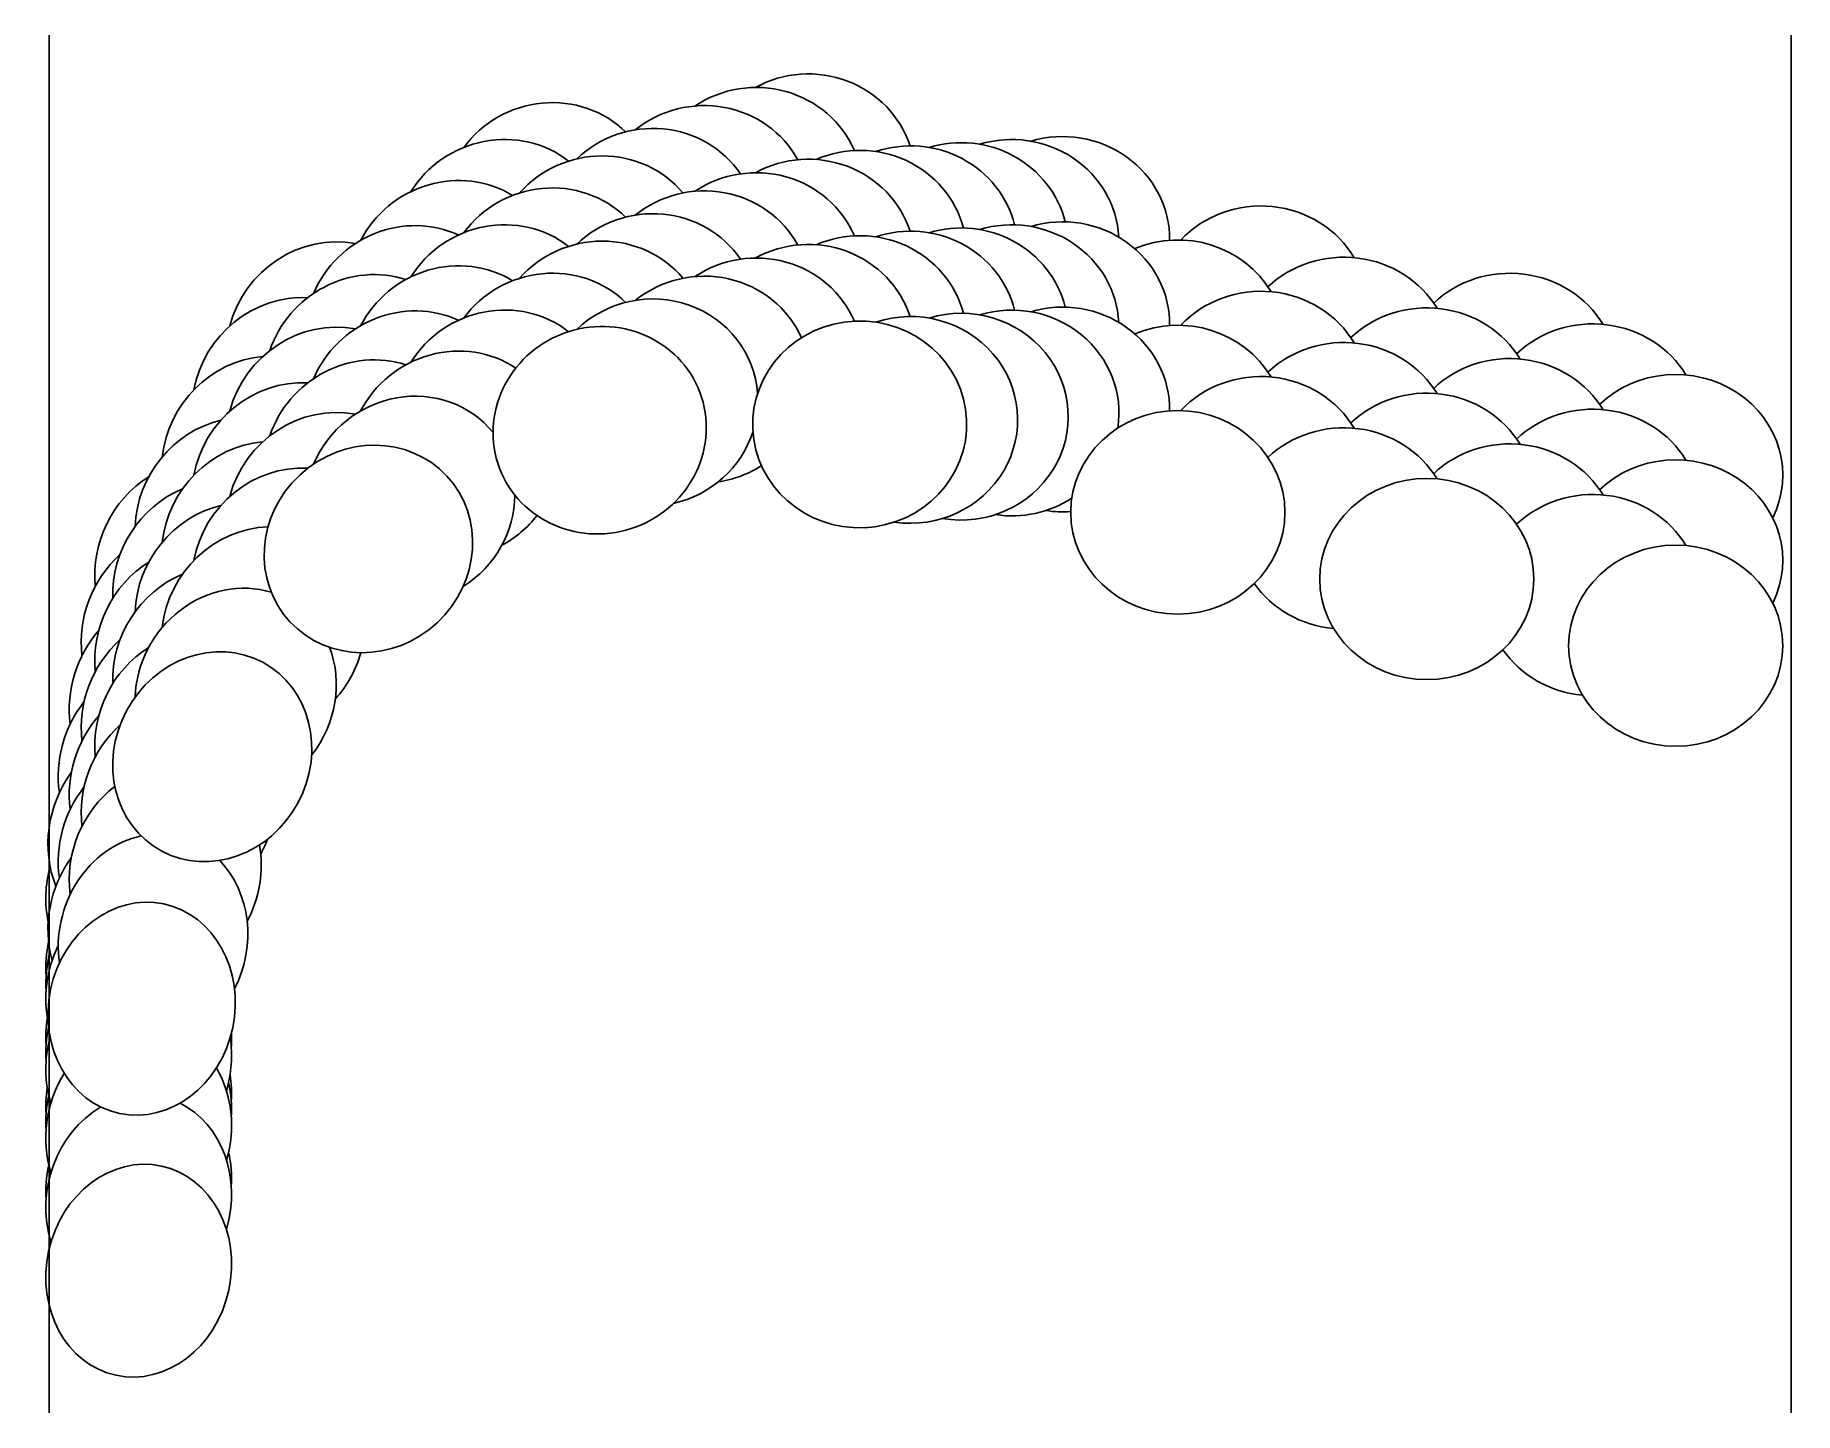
# Model space of a CAD drawing. Header units: inches. Extents: x -6.17 to 0.01, y -3.61 to 1.24.
import ezdxf

# ---------------------------------------------------------------- set-up
doc = ezdxf.new("R2010")
doc.units = ezdxf.units.IN
doc.header["$MEASUREMENT"] = 0
for name, color, linetype in [('Blade_1', 30, 'Continuous'), ('Blade_2', 52, 'Continuous'), ('Blade_3', 92, 'Continuous'), ('Blade_4', 132, 'Continuous'), ('Blade_5', 152, 'Continuous'), ('Gage_Line', 7, 'Continuous')]:
    doc.layers.add(name, color=color, linetype=linetype)

msp = doc.modelspace()

# ---------------------------------------------------------------- linework, layer by layer
at = {"layer": 'Blade_1'}
for centre, major_axis, ratio, start_param, end_param in [((-4.1899, 0.4492), (0.3521, 0.1335), 0.964825, 6.606334, 8.352769), ((-3.2757, 0.4697), (0.3762, 0.0161), 0.965867, 6.490744, 8.232052), ((-2.157, 0.1603), (0.3765, 0), 0.951057, 6.797299, 8.268346), ((-4.1899, 0.1492), (0.3521, 0.1335), 0.964825, 6.606334, 8.352769), ((-3.2757, 0.1697), (0.3762, 0.0161), 0.965867, 6.490744, 8.232052), ((-5.0031, 0.0316), (0.2758, 0.2563), 0.942464, 6.766319, 8.375134), ((-2.157, -0.1397), (0.3765, 0), 0.951057, 6.797299, 8.268346), ((-1.2816, -0.0743), (0.3765, 0), 0.939693, 6.797027, 8.643001), ((-5.0031, -0.2684), (0.2758, 0.2563), 0.942464, 6.766319, 8.375134), ((-0.4063, -0.3088), (0.3765, 0), 0.939693, 5.845355, 8.644798), ((-1.2816, -0.3743), (0.3765, 0), 0.939693, 6.797027, 8.643001), ((-0.4063, -0.6088), (0.3765, 0), 0.939693, 5.845355, 8.644798), ((-5.552, -0.6994), (0.1774, 0.3321), 0.908752, 7.117219, 8.421466), ((-5.552, -0.9994), (0.1774, 0.3321), 0.908752, 7.117219, 8.421466), ((-5.8003, -1.5856), (0.0775, 0.3684), 0.869094, 1.086714, 2.221153), ((-5.8003, -1.8856), (0.0775, 0.3684), 0.869094, 7.3699, 8.391088), ((-5.8107, -2.5072), (0.0797, 0.368), 0.860513, 1.638303, 1.891934), ((-5.8107, -2.5072), (0.0797, 0.368), 0.860513, 4.884559, 5.138189), ((-5.8107, -2.8072), (0.0797, 0.368), 0.860513, 4.884559, 5.21446), ((-5.8107, -2.8072), (0.0797, 0.368), 0.860513, 1.562032, 1.891934)]:
    msp.add_ellipse(centre, major_axis=major_axis, ratio=ratio, start_param=start_param, end_param=end_param, dxfattribs=at)
for centre, major_axis, ratio in [((-4.1899, -0.1508), (0.3521, 0.1335), 0.964825), ((-3.2757, -0.1303), (0.3762, 0.0161), 0.965867), ((-2.157, -0.4397), (0.3765, 0), 0.951057), ((-5.0031, -0.5684), (0.2758, 0.2563), 0.942464), ((-1.2816, -0.6743), (0.3765, 0), 0.939693), ((-0.4063, -0.9088), (0.3765, 0), 0.939693), ((-5.552, -1.2994), (0.1774, 0.3321), 0.908752), ((-5.8003, -2.1856), (0.0775, 0.3684), 0.869094), ((-5.8107, -3.1072), (0.0797, 0.368), 0.860513)]:
    msp.add_ellipse(centre, major_axis=major_axis, ratio=ratio, dxfattribs=at)
at = {"layer": 'Blade_2'}
for centre, major_axis, ratio, start_param, end_param in [((-4.0093, 0.5464), (0.3628, 0.1006), 0.965133, 6.599334, 8.360931), ((-3.0967, 0.4854), (0.3765, 0.0057), 0.965918, 6.506926, 8.169176), ((-4.0093, 0.2464), (0.3628, 0.1006), 0.965133, 6.599334, 8.360931), ((-4.8569, 0.2039), (0.2931, 0.2364), 0.948415, 6.721144, 8.366836), ((-3.0967, 0.1854), (0.3765, 0.0057), 0.965918, 6.506926, 8.169176), ((-4.0093, -0.0536), (0.3628, 0.1006), 0.965133, 6.091242, 8.360931), ((-4.8569, -0.0961), (0.2931, 0.2364), 0.948415, 6.721144, 8.366836), ((-3.0967, -0.1146), (0.3765, 0.0057), 0.965918, 4.544926, 8.169176), ((-4.8569, -0.3961), (0.2931, 0.2364), 0.948415, 6.287293, 8.366836), ((-5.4696, -0.4744), (0.1979, 0.3203), 0.915982, 7.025196, 8.409895), ((-4.0093, -0.0536), (0.3628, 0.1006), 0.965133, 4.661674, 5.715134), ((-5.4696, -0.7744), (0.1979, 0.3203), 0.915982, 7.025196, 8.409895), ((-4.8569, -0.3961), (0.2931, 0.2364), 0.948415, 4.591288, 5.625548), ((-5.4696, -1.0744), (0.1979, 0.3203), 0.915982, 6.515763, 8.409895), ((-5.4696, -1.0744), (0.1979, 0.3203), 0.915982, 4.589727, 5.676709), ((-5.7604, -1.3455), (0.0915, 0.3652), 0.877527, 7.377173, 8.28616), ((-5.7604, -1.6455), (0.0915, 0.3652), 0.877527, 7.377173, 8.28616), ((-5.7604, -1.9455), (0.0915, 0.3652), 0.877527, 6.685805, 8.28616), ((-5.7604, -1.9455), (0.0915, 0.3652), 0.877527, 4.455621, 5.780587), ((-5.8107, -2.2628), (0.0797, 0.368), 0.860513, 7.921489, 8.175164), ((-5.8107, -2.5628), (0.0797, 0.368), 0.860513, 4.884514, 5.214414), ((-5.8107, -2.8628), (0.0797, 0.368), 0.860513, 6.950565, 8.433878), ((-5.8107, -2.5628), (0.0797, 0.368), 0.860513, 7.845264, 8.175164), ((-5.8107, -2.8628), (0.0797, 0.368), 0.860513, 4.6258, 6.068042)]:
    msp.add_ellipse(centre, major_axis=major_axis, ratio=ratio, start_param=start_param, end_param=end_param, dxfattribs=at)
at = {"layer": 'Blade_3'}
for centre, major_axis, ratio, start_param, end_param in [((-3.8261, 0.6271), (0.3707, 0.0661), 0.965395, 6.597469, 8.370033), ((-2.9189, 0.4968), (0.3765, 0), 0.965926, 6.519948, 8.158569), ((-4.7012, 0.3626), (0.3097, 0.2141), 0.954077, 6.68433, 8.36163), ((-3.8261, 0.3271), (0.3707, 0.0661), 0.965395, 6.597469, 8.370033), ((-2.9189, 0.1968), (0.3765, 0), 0.965926, 6.519948, 8.158569), ((-4.7012, 0.0626), (0.3097, 0.2141), 0.954077, 6.68433, 8.36163), ((-1.5734, 0.1039), (0.3765, 0), 0.939693, 6.79737, 8.64109), ((-3.8261, 0.0271), (0.3707, 0.0661), 0.965395, 6.517272, 8.370033), ((-2.9189, -0.1032), (0.3765, 0), 0.965926, 4.538899, 8.158569), ((-0.698, -0.1307), (0.3765, 0), 0.939693, 6.797682, 8.644712), ((-4.7012, -0.2374), (0.3097, 0.2141), 0.954077, 6.647358, 8.36163), ((-1.5734, -0.1961), (0.3765, 0), 0.939693, 6.79737, 8.64109), ((-5.3727, -0.2576), (0.2186, 0.3065), 0.92298, 6.947217, 8.401265), ((-0.698, -0.4307), (0.3765, 0), 0.939693, 6.797682, 8.644712), ((-1.5734, -0.4961), (0.3765, 0), 0.939693, 6.79737, 8.64109), ((-5.3727, -0.5576), (0.2186, 0.3065), 0.92298, 6.947217, 8.401265), ((-3.8261, 0.0271), (0.3707, 0.0661), 0.965395, 4.683907, 5.117992), ((-0.698, -0.7307), (0.3765, 0), 0.939693, 6.797682, 8.644712), ((-5.3727, -0.8576), (0.2186, 0.3065), 0.92298, 6.894542, 8.401265), ((-4.7012, -0.2374), (0.3097, 0.2141), 0.954077, 4.597352, 5.030707), ((-1.5734, -0.4961), (0.3765, 0), 0.939693, 3.72265, 4.616584), ((-5.7174, -1.1064), (0.1134, 0.359), 0.885706, 7.392057, 8.337209), ((-0.698, -0.7307), (0.3765, 0), 0.939693, 3.716571, 4.616472), ((-5.3727, -0.8576), (0.2186, 0.3065), 0.92298, 4.58827, 5.086395), ((-5.7174, -1.4064), (0.1134, 0.359), 0.885706, 7.392057, 8.337209), ((-5.7174, -1.7064), (0.1134, 0.359), 0.885706, 7.178447, 8.337209), ((-5.7174, -1.7064), (0.1134, 0.359), 0.885706, 4.50569, 5.248119), ((-5.8107, -2.0184), (0.0797, 0.368), 0.860513, 7.855825, 8.175164), ((-5.8107, -2.3184), (0.0797, 0.368), 0.860513, 7.855825, 8.175164), ((-5.8107, -2.3184), (0.0797, 0.368), 0.860513, 4.884514, 5.018852), ((-5.8107, -2.6184), (0.0797, 0.368), 0.860513, 4.625847, 5.538842), ((-5.8107, -2.6184), (0.0797, 0.368), 0.860513, 7.459997, 8.433831)]:
    msp.add_ellipse(centre, major_axis=major_axis, ratio=ratio, start_param=start_param, end_param=end_param, dxfattribs=at)
at = {"layer": 'Blade_4'}
for centre, major_axis, ratio, start_param, end_param in [((-3.6417, 0.6912), (0.3746, 0.0373), 0.965605, 6.580576, 8.359991), ((-4.5372, 0.5067), (0.3246, 0.1907), 0.959433, 6.646971, 8.354933), ((-2.7405, 0.5098), (0.3765, 0), 0.961262, 6.334608, 8.15972), ((-3.6417, 0.3912), (0.3746, 0.0373), 0.965605, 6.580576, 8.359991), ((-1.8652, 0.282), (0.3765, 0), 0.945519, 0.510509, 2.416059), ((-4.5372, 0.2067), (0.3246, 0.1907), 0.959433, 6.646971, 8.354933), ((-2.7405, 0.2098), (0.3765, 0), 0.961262, 6.334608, 8.15972), ((-3.6417, 0.0912), (0.3746, 0.0373), 0.965605, 6.580576, 8.359991), ((-0.9898, 0.0474), (0.3765, 0), 0.939693, 6.79737, 8.644712), ((-5.262, -0.0503), (0.2382, 0.2916), 0.929734, 6.877882, 8.390845), ((-1.8652, -0.018), (0.3765, 0), 0.945519, 0.510509, 2.416059), ((-4.5372, -0.0933), (0.3246, 0.1907), 0.959433, 6.646971, 8.354933), ((-2.7405, -0.0902), (0.3765, 0), 0.961262, 6.136166, 8.15972), ((-0.9898, -0.2526), (0.3765, 0), 0.939693, 6.79737, 8.644712), ((-5.262, -0.3503), (0.2382, 0.2916), 0.929734, 6.877882, 8.390845), ((-1.8652, -0.318), (0.3765, 0), 0.945519, 0.510509, 2.416059), ((-0.9898, -0.5526), (0.3765, 0), 0.939693, 6.79737, 8.644712), ((-5.262, -0.6503), (0.2382, 0.2916), 0.929734, 6.877882, 8.390845), ((-2.7405, -0.0902), (0.3765, 0), 0.961262, 4.557982, 5.306082), ((-5.6712, -0.868), (0.1349, 0.3515), 0.893628, 7.33297, 8.389816), ((-5.6712, -1.168), (0.1349, 0.3515), 0.893628, 7.33297, 8.389816), ((-5.6712, -1.468), (0.1349, 0.3515), 0.893628, 7.33297, 8.389816), ((-5.6712, -1.468), (0.1349, 0.3515), 0.893628, 4.557422, 4.711582), ((-5.8107, -1.7741), (0.0797, 0.368), 0.860513, 7.798046, 8.326376), ((-5.8107, -2.0741), (0.0797, 0.368), 0.860513, 7.798046, 8.175119), ((-5.8107, -2.3741), (0.0797, 0.368), 0.860513, 7.798046, 8.433831), ((-5.8107, -2.3741), (0.0797, 0.368), 0.860513, 4.625847, 5.129561)]:
    msp.add_ellipse(centre, major_axis=major_axis, ratio=ratio, start_param=start_param, end_param=end_param, dxfattribs=at)
at = {"layer": 'Blade_5'}
for centre, major_axis, ratio, start_param, end_param in [((-3.4578, 0.7387), (0.3756, 0.0267), 0.965763, 6.518149, 8.297174), ((-4.3663, 0.6357), (0.3385, 0.1649), 0.964474, 6.617549, 8.351077), ((-2.5624, 0.5221), (0.3765, 0), 0.956305, 6.269797, 8.154593), ((-3.4578, 0.4387), (0.3756, 0.0267), 0.965763, 6.518149, 8.297174), ((-4.3663, 0.3357), (0.3385, 0.1649), 0.964474, 6.617549, 8.351077), ((-2.5624, 0.2221), (0.3765, 0), 0.956305, 6.269797, 8.154593), ((-5.1385, 0.1465), (0.2576, 0.2746), 0.936232, 6.818795, 8.383959), ((-3.4578, 0.1387), (0.3756, 0.0267), 0.965763, 6.518149, 8.297174), ((-4.3663, 0.0357), (0.3385, 0.1649), 0.964474, 6.617549, 8.351077), ((-2.5624, -0.0779), (0.3765, 0), 0.956305, 6.269797, 8.154593), ((-5.1385, -0.1535), (0.2576, 0.2746), 0.936232, 6.818795, 8.383959), ((-5.1385, -0.4535), (0.2576, 0.2746), 0.936232, 6.818795, 8.383959), ((-5.6191, -0.6311), (0.156, 0.3427), 0.9013, 7.219787, 8.42784), ((-2.5624, -0.0779), (0.3765, 0), 0.956305, 4.555191, 4.789239), ((-5.6191, -0.9311), (0.156, 0.3427), 0.9013, 7.219787, 8.42784), ((-5.6191, -1.2311), (0.156, 0.3427), 0.9013, 7.219787, 8.42784), ((-5.8107, -2.1297), (0.0797, 0.368), 0.860513, 7.578156, 8.33031)]:
    msp.add_ellipse(centre, major_axis=major_axis, ratio=ratio, start_param=start_param, end_param=end_param, dxfattribs=at)
at = {"layer": 'Gage_Line'}
for p, q in [((-6.125, -3.6072), (-6.125, 1.2387)), ((0, -3.6072), (0, 1.2387))]:
    msp.add_line(p, q, dxfattribs=at)

doc.saveas('drawing.dxf')
